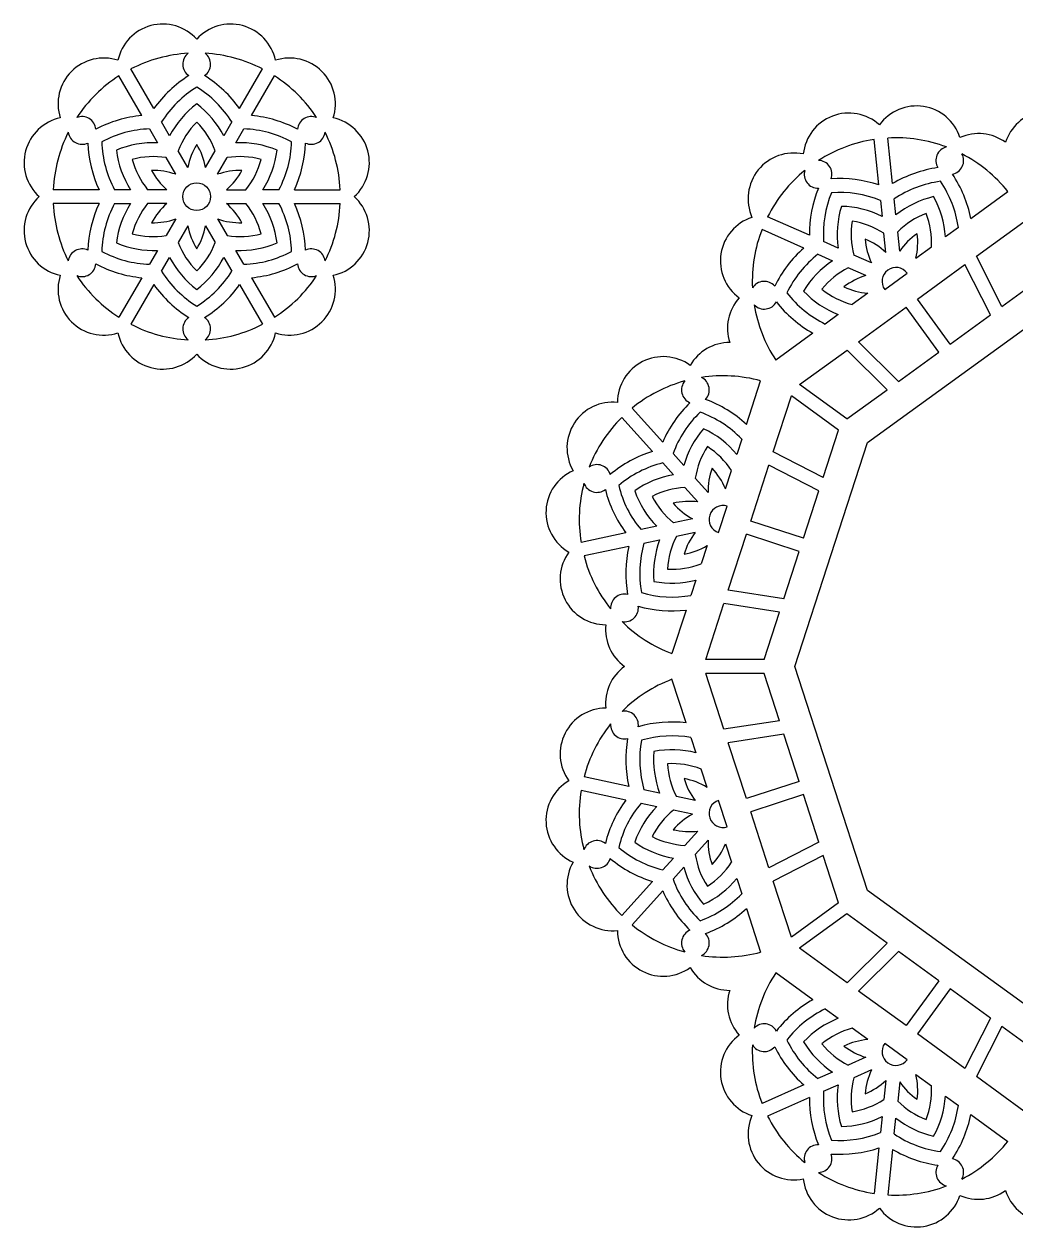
# Model space of a CAD drawing. Extents: x -547 to -71, y 15 to 205.
# Drawn here: x -547.5 to -404.6, y 30.4 to 203.7 of the extents above; entities that cross this region are included whole.
import ezdxf

# ---------------------------------------------------------------- set-up
doc = ezdxf.new("R2010")
doc.units = 0
doc.layers.get('0').update_dxf_attribs({"linetype": 'CONTINUOUS'})

msp = doc.modelspace()

# ---------------------------------------------------------------- linework, layer by layer
for p, q in [((-530.521983, 190.549411), (-533.818336, 196.258863)), ((-528.789932, 191.549411), (-532.086286, 197.258863)), ((-516.45255, 191.549411), (-513.156197, 197.258863)), ((-514.720499, 190.549411), (-511.424146, 196.258863)), ((-526.518458, 187.615102), (-527.675126, 189.618511)), ((-517.567356, 189.618511), (-518.724025, 187.615102)), ((-529.407177, 188.618511), (-528.250508, 186.615102)), ((-516.991974, 186.615102), (-515.835305, 188.618511)), ((-422.406002, 180.747593), (-423.095128, 187.304184)), ((-523.899103, 183.078247), (-525.288099, 185.484059)), ((-521.343379, 183.078247), (-519.954383, 185.484059)), ((-424.395046, 180.538536), (-425.084171, 187.095127)), ((-525.631154, 182.078247), (-527.02015, 184.484059)), ((-519.611329, 182.078247), (-518.222332, 184.484059)), ((-536.690674, 179.864925), (-543.283381, 179.864925)), ((-532.147725, 179.864925), (-534.461062, 179.864925)), ((-526.909015, 179.864925), (-529.687008, 179.864925)), ((-518.333467, 179.864925), (-515.555474, 179.864925)), ((-510.78142, 179.864925), (-513.094757, 179.864925)), ((-508.551809, 179.864925), (-501.959102, 179.864925)), ((-421.931135, 176.22953), (-422.172944, 178.530195)), ((-411.135243, 175.729527), (-405.801631, 179.604623)), ((-536.690674, 177.864925), (-543.283381, 177.864925)), ((-534.461062, 177.864925), (-532.147725, 177.864925)), ((-526.909015, 177.864925), (-529.687008, 177.864925)), ((-518.333467, 177.864925), (-515.555474, 177.864925)), ((-513.094757, 177.864925), (-510.78142, 177.864925)), ((-508.551809, 177.864925), (-501.959102, 177.864925)), ((-424.161988, 178.321138), (-423.920178, 176.020473)), ((-525.631154, 175.651604), (-527.02015, 173.245791)), ((-519.611329, 175.651604), (-518.222332, 173.245791)), ((-434.376197, 173.286805), (-440.398935, 175.9683)), ((-410.344315, 170.266946), (-403.490009, 175.246891)), ((-523.899103, 174.651604), (-525.288099, 172.245791)), ((-521.343379, 174.651604), (-519.954383, 172.245791)), ((-435.189671, 171.459714), (-441.212408, 174.141209)), ((-423.372584, 170.810462), (-423.662963, 173.573237)), ((-421.38354, 171.019519), (-421.67392, 173.782294)), ((-412.939036, 174.418995), (-414.810566, 173.059249)), ((-430.226007, 171.439021), (-432.339346, 172.37994)), ((-419.048771, 169.980013), (-416.801327, 171.612876)), ((-528.250508, 171.114748), (-529.407177, 169.111339)), ((-527.675126, 168.111339), (-526.518458, 170.114748)), ((-518.724025, 170.114748), (-517.567356, 168.111339)), ((-515.835305, 169.111339), (-516.991974, 171.114748)), ((-433.152819, 170.552849), (-431.03948, 169.61193)), ((-425.440208, 169.308246), (-427.978031, 170.438157)), ((-406.690922, 163.032749), (-410.344315, 170.266946)), ((-426.253681, 167.481155), (-428.791504, 168.611066)), ((-418.837766, 164.096094), (-411.98346, 169.076038)), ((-408.330066, 161.84184), (-411.98346, 169.076038)), ((-530.521983, 167.180439), (-533.818336, 161.470987)), ((-514.720499, 167.180439), (-511.424146, 161.470987)), ((-423.547902, 165.475135), (-420.311834, 167.826276)), ((-406.690922, 163.032749), (-400.890652, 167.246891)), ((-528.789932, 166.180439), (-532.086286, 160.470987)), ((-516.45255, 166.180439), (-513.156197, 160.470987)), ((-425.986535, 164.939432), (-428.233979, 163.306569)), ((-426.021072, 143.426267), (-398.577862, 163.364925)), ((-414.135484, 157.623958), (-418.837766, 164.096094)), ((-430.22474, 161.860196), (-432.09627, 160.50045)), ((-427.310106, 157.940578), (-420.4558, 162.920523)), ((-415.753518, 156.448387), (-420.4558, 162.920523)), ((-414.135484, 157.623958), (-408.330066, 161.84184)), ((-433.900063, 159.189917), (-439.233675, 155.314821)), ((-421.558935, 152.230504), (-427.310106, 157.940578)), ((-435.803556, 151.769726), (-428.94925, 156.74967)), ((-423.19808, 151.039596), (-428.94925, 156.74967)), ((-421.558935, 152.230504), (-415.753518, 156.448387)), ((-443.447937, 146.048397), (-441.410678, 152.318434)), ((-428.998349, 146.825454), (-435.803556, 151.769726)), ((-428.998349, 146.825454), (-423.19808, 151.039596)), ((-439.597238, 142.093972), (-436.979126, 150.151692)), ((-430.17392, 145.20742), (-436.979126, 150.151692)), ((-455.515717, 143.483311), (-459.927099, 148.382647)), ((-457.002007, 142.14505), (-461.413389, 147.044386)), ((-444.136924, 143.92791), (-444.851785, 141.727796)), ((-432.389426, 138.388794), (-430.17392, 145.20742)), ((-436.503445, 111.164839), (-426.021072, 143.426267)), ((-455.510105, 140.488126), (-453.96218, 138.768981)), ((-452.475891, 140.107242), (-454.023816, 141.826387)), ((-432.389426, 138.388794), (-439.597238, 142.093972)), ((-446.470635, 136.745487), (-445.612188, 139.387515)), ((-442.841448, 132.109322), (-440.223336, 140.167042)), ((-433.015523, 136.461864), (-440.223336, 140.167042)), ((-450.4568, 134.875861), (-452.31564, 136.940312)), ((-448.97051, 136.214122), (-450.82935, 138.278573)), ((-435.232995, 129.637186), (-433.015523, 136.461864)), ((-447.462608, 130.456441), (-446.22654, 134.260667)), ((-451.246562, 132.445224), (-453.963849, 131.867646)), ((-435.232995, 129.637186), (-442.841448, 132.109322)), ((-460.814467, 130.411502), (-467.263108, 129.040802)), ((-456.370793, 131.356035), (-458.633578, 130.875065)), ((-450.830738, 130.488928), (-453.548025, 129.911351)), ((-446.077593, 122.149489), (-443.459482, 130.207209)), ((-435.851029, 127.735073), (-443.459482, 130.207209)), ((-460.398644, 128.455207), (-466.847284, 127.084506)), ((-458.217755, 128.918769), (-455.954969, 129.399739)), ((-449.120625, 128.589656), (-449.979072, 125.947627)), ((-438.068502, 120.910395), (-435.851029, 127.735073)), ((-450.739476, 123.607347), (-451.454336, 121.407232)), ((-438.068502, 120.910395), (-446.077593, 122.149489)), ((-449.321803, 112.164839), (-446.703691, 120.222559)), ((-438.694599, 118.983465), (-446.703691, 120.222559)), ((-452.143324, 119.286746), (-454.180583, 113.016709)), ((-440.910105, 112.164839), (-438.694599, 118.983465)), ((-440.910105, 112.164839), (-449.321803, 112.164839)), ((-426.021072, 78.903412), (-436.503445, 111.164839)), ((-452.143324, 103.042933), (-454.180583, 109.31297)), ((-446.703691, 102.10712), (-449.321803, 110.164839)), ((-440.910105, 110.164839), (-449.321803, 110.164839)), ((-438.694599, 103.346213), (-440.910105, 110.164839)), ((-438.694599, 103.346213), (-446.703691, 102.10712)), ((-451.454336, 100.922447), (-450.739476, 98.722332)), ((-438.068502, 101.419284), (-446.077593, 100.18019)), ((-435.851029, 94.594606), (-438.068502, 101.419284)), ((-443.459482, 92.12247), (-446.077593, 100.18019)), ((-449.120625, 93.740023), (-449.979072, 96.382051)), ((-460.398644, 93.874472), (-466.847284, 95.245173)), ((-435.851029, 94.594606), (-443.459482, 92.12247)), ((-460.814467, 91.918176), (-467.263108, 93.288877)), ((-455.954969, 92.929939), (-458.217755, 93.410909)), ((-450.830738, 91.840751), (-453.548025, 92.418328)), ((-446.22654, 88.069012), (-447.462608, 91.873238)), ((-435.232995, 92.692493), (-442.841448, 90.220357)), ((-433.015523, 85.867815), (-435.232995, 92.692493)), ((-458.633578, 91.454614), (-456.370793, 90.973644)), ((-451.246562, 89.884455), (-453.963849, 90.462033)), ((-440.223336, 82.162637), (-442.841448, 90.220357)), ((-450.4568, 87.453818), (-452.31564, 85.389367)), ((-448.97051, 86.115557), (-450.82935, 84.051106)), ((-446.470635, 85.584192), (-445.612188, 82.942164)), ((-433.015523, 85.867815), (-440.223336, 82.162637)), ((-453.96218, 83.560698), (-455.510105, 81.841553)), ((-432.389426, 83.940885), (-439.597238, 80.235707)), ((-430.17392, 77.122259), (-432.389426, 83.940885)), ((-454.023816, 80.503292), (-452.475891, 82.222437)), ((-457.002007, 80.184629), (-461.413389, 75.285293)), ((-444.851785, 80.601883), (-444.136924, 78.401768)), ((-436.979126, 72.177987), (-439.597238, 80.235707)), ((-455.515717, 78.846368), (-459.927099, 73.947032)), ((-398.577862, 58.964754), (-426.021072, 78.903412)), ((-443.447937, 76.281282), (-441.410678, 70.011245)), ((-430.17392, 77.122259), (-436.979126, 72.177987)), ((-428.998349, 75.504225), (-435.803556, 70.559953)), ((-423.19808, 71.290083), (-428.998349, 75.504225)), ((-423.19808, 71.290083), (-428.94925, 65.580009)), ((-428.94925, 65.580009), (-435.803556, 70.559953)), ((-421.558935, 70.099175), (-427.310106, 64.389101)), ((-415.753518, 65.881292), (-421.558935, 70.099175)), ((-433.900063, 63.139762), (-439.233675, 67.014857)), ((-415.753518, 65.881292), (-420.4558, 59.409156)), ((-420.4558, 59.409156), (-427.310106, 64.389101)), ((-414.135484, 64.705721), (-418.837766, 58.233585)), ((-408.330066, 60.487838), (-414.135484, 64.705721)), ((-432.09627, 61.829229), (-430.22474, 60.469483)), ((-425.986535, 57.390247), (-428.233979, 59.02311)), ((-408.330066, 60.487838), (-411.98346, 53.253641)), ((-406.690922, 59.29693), (-410.344315, 52.062732)), ((-400.890652, 55.082788), (-406.690922, 59.29693)), ((-411.98346, 53.253641), (-418.837766, 58.233585)), ((-420.311834, 54.503403), (-423.547902, 56.854544)), ((-426.253681, 54.848524), (-428.791504, 53.718613)), ((-431.03948, 52.717749), (-433.152819, 51.77683)), ((-425.440208, 53.021433), (-427.978031, 51.891522)), ((-419.048771, 52.349666), (-416.801327, 50.716803)), ((-403.490009, 47.082788), (-410.344315, 52.062732)), ((-435.189671, 50.869965), (-441.212408, 48.18847)), ((-432.339346, 49.949739), (-430.226007, 50.890658)), ((-423.372584, 51.519217), (-423.662963, 48.756442)), ((-421.38354, 51.31016), (-421.67392, 48.547385)), ((-434.376197, 49.042874), (-440.398935, 46.361379)), ((-414.810566, 49.27043), (-412.939036, 47.910684)), ((-423.920178, 46.309205), (-424.161988, 44.008541)), ((-422.172944, 43.799484), (-421.931135, 46.100148)), ((-411.135243, 46.600152), (-405.801631, 42.725056)), ((-424.395046, 41.791143), (-425.084171, 35.234552)), ((-422.406002, 41.582086), (-423.095128, 35.025495))]:
    msp.add_line(p, q)
msp.add_circle((-522.621241, 178.864925), 2)
for centre, radius, start, end in [((-527.516365, 197.133776), 6.593657, 42.063824, 167.936176), ((-517.726117, 197.133776), 6.593657, 12.063824, 137.936176), ((-522.621241, 178.864925), 20.686324, 93.388593, 117.229178), ((-522.621241, 197.932377), 2, 127.687899, 235.13694), ((-522.621241, 197.932377), 2, 304.86306, 52.312101), ((-522.621241, 178.864925), 20.686324, 62.770822, 86.611407), ((-535.994968, 192.238653), 6.593657, 72.063824, 197.936176), ((-509.247514, 192.238653), 6.593657, 342.063824, 107.936176), ((-522.621241, 178.864925), 20.686324, 122.770822, 146.611407), ((-514.359246, 181.289808), 17.706049, 122.085714, 144.588793), ((-530.883236, 181.289808), 17.706049, 35.411207, 57.914286), ((-522.621241, 178.864925), 20.686324, 33.388593, 57.229178), ((-514.359246, 181.289808), 15.706049, 121.738219, 147.975195), ((-530.883236, 181.289808), 15.706049, 32.024805, 58.261781), ((-514.359246, 181.289808), 13.706049, 127.070639, 152.51628), ((-530.883236, 181.289808), 13.706049, 27.48372, 52.929361), ((-428.707791, 184.307798), 6.593657, 48.063824, 173.936176), ((-418.971175, 185.331158), 6.593657, 18.063824, 143.936176), ((-399.885878, 184.644265), 6.593657, 102.063824, 161.96012), ((-540.890092, 183.760049), 6.593657, 102.063824, 227.936176), ((-539.134138, 188.398651), 2, 4.86306, 112.312101), ((-528.852249, 172.922269), 17.706049, 95.411207, 117.914286), ((-514.359246, 181.289808), 11.706049, 134.893285, 159.004306), ((-530.883236, 181.289808), 11.706049, 20.995694, 45.106715), ((-516.390234, 172.922269), 17.706049, 62.085714, 84.588793), ((-506.108344, 188.398651), 2, 67.687899, 175.13694), ((-504.35239, 183.760049), 6.593657, 312.063824, 77.936176), ((-522.621241, 178.864925), 20.686324, 153.388593, 177.229178), ((-539.134138, 188.398651), 2, 187.687899, 295.13694), ((-528.852249, 172.922269), 15.706049, 92.024805, 118.261781), ((-516.390234, 172.922269), 15.706049, 61.738219, 87.975195), ((-506.108344, 188.398651), 2, 244.86306, 352.312101), ((-522.621241, 178.864925), 20.686324, 2.770822, 26.611407), ((-421.929868, 166.650705), 20.686324, 69.388593, 93.229178), ((-410.027338, 181.349105), 6.593657, 54.03988, 113.936176), ((-520.590253, 187.232464), 17.706049, 182.085714, 204.588793), ((-520.590253, 187.232464), 15.706049, 181.738219, 207.975195), ((-528.852249, 172.922269), 13.706049, 87.48372, 112.929361), ((-520.590253, 187.232464), 13.706049, 187.070639, 212.51628), ((-514.359246, 181.289808), 9.706049, 148.34475, 169.381994), ((-530.883236, 181.289808), 9.706049, 10.618006, 31.65525), ((-516.390234, 172.922269), 13.706049, 67.070639, 92.51628), ((-524.652229, 187.232464), 13.706049, 327.48372, 352.929361), ((-524.652229, 187.232464), 15.706049, 332.024805, 358.261781), ((-524.652229, 187.232464), 17.706049, 335.411207, 357.914286), ((-421.929868, 166.650705), 20.686324, 98.770822, 122.611407), ((-414.174437, 184.069689), 2, 103.687899, 211.13694), ((-528.852249, 172.922269), 11.706049, 80.995694, 105.106715), ((-520.590253, 187.232464), 11.706049, 194.893285, 219.004306), ((-516.390234, 172.922269), 11.706049, 74.893285, 99.004306), ((-524.652229, 187.232464), 11.706049, 320.995694, 345.106715), ((-436.628268, 178.553235), 6.593657, 78.063824, 203.936176), ((-433.137434, 182.076598), 2, 340.86306, 88.312101), ((-414.174437, 184.069689), 2, 280.86306, 28.312101), ((-421.929868, 166.650705), 20.686324, 38.770822, 62.611407), ((-528.852249, 172.922269), 9.706049, 70.618006, 91.65525), ((-520.590253, 187.232464), 9.706049, 208.34475, 229.381994), ((-516.390234, 172.922269), 9.706049, 88.34475, 109.381994), ((-524.652229, 187.232464), 9.706049, 310.618006, 331.65525), ((-421.929868, 166.650705), 20.686324, 129.388593, 153.229178), ((-433.137434, 182.076598), 2, 163.687899, 271.13694), ((-413.395871, 165.50549), 17.706049, 98.085714, 120.588793), ((-428.491287, 172.226402), 17.706049, 11.411207, 33.914286), ((-430.039272, 163.756198), 17.706049, 71.411207, 93.914286), ((-413.395871, 165.50549), 15.706049, 97.738219, 123.975195), ((-428.491287, 172.226402), 15.706049, 8.024805, 34.261781), ((-540.890092, 173.969801), 6.593657, 132.063824, 257.936176), ((-504.35239, 173.969801), 6.593657, 282.063824, 47.936176), ((-416.671083, 173.468755), 17.706049, 158.085714, 180.588793), ((-416.671083, 173.468755), 15.706049, 157.738219, 183.975195), ((-430.039272, 163.756198), 15.706049, 68.024805, 94.261781), ((-413.395871, 165.50549), 13.706049, 103.070639, 128.51628), ((-428.491287, 172.226402), 13.706049, 3.48372, 28.929361), ((-522.621241, 178.864925), 20.686324, 182.770822, 206.611407), ((-520.590253, 170.497386), 17.706049, 155.411207, 177.914286), ((-520.590253, 170.497386), 15.706049, 152.024805, 178.261781), ((-520.590253, 170.497386), 13.706049, 147.48372, 172.929361), ((-520.590253, 170.497386), 11.706049, 140.995694, 165.106715), ((-520.590253, 170.497386), 9.706049, 130.618006, 151.65525), ((-524.652229, 170.497386), 9.706049, 28.34475, 49.381994), ((-524.652229, 170.497386), 11.706049, 14.893285, 39.004306), ((-524.652229, 170.497386), 13.706049, 7.070639, 32.51628), ((-524.652229, 170.497386), 15.706049, 1.738219, 27.975195), ((-524.652229, 170.497386), 17.706049, 2.085714, 24.588793), ((-522.621241, 178.864925), 20.686324, 333.388593, 357.229178), ((-416.671083, 173.468755), 13.706049, 163.070639, 188.51628), ((-430.039272, 163.756198), 13.706049, 63.48372, 88.929361), ((-528.852249, 184.807582), 9.706049, 268.34475, 289.381994), ((-516.390234, 184.807582), 9.706049, 250.618006, 271.65525), ((-440.61032, 169.609398), 6.593657, 108.063824, 233.936176), ((-416.671083, 173.468755), 11.706049, 170.893285, 195.004306), ((-430.039272, 163.756198), 11.706049, 56.995694, 81.106715), ((-413.395871, 165.50549), 11.706049, 110.893285, 135.004306), ((-428.491287, 172.226402), 11.706049, 356.995694, 21.106715), ((-528.852249, 184.807582), 11.706049, 254.893285, 279.004306), ((-514.359246, 176.440043), 9.706049, 190.618006, 211.65525), ((-530.883236, 176.440043), 9.706049, 328.34475, 349.381994), ((-516.390234, 184.807582), 11.706049, 260.995694, 285.106715), ((-421.929868, 166.650705), 20.686324, 158.770822, 182.611407), ((-413.395871, 165.50549), 9.706049, 124.34475, 145.381994), ((-428.491287, 172.226402), 9.706049, 346.618006, 7.65525), ((-528.852249, 184.807582), 13.706049, 247.070639, 272.51628), ((-514.359246, 176.440043), 11.706049, 200.995694, 225.106715), ((-530.883236, 176.440043), 11.706049, 314.893285, 339.004306), ((-516.390234, 184.807582), 13.706049, 267.48372, 292.929361), ((-430.039272, 163.756198), 9.706049, 46.618006, 67.65525), ((-416.671083, 173.468755), 9.706049, 184.34475, 205.381994), ((-539.134138, 169.3312), 2, 64.86306, 172.312101), ((-528.852249, 184.807582), 15.706049, 241.738219, 267.975195), ((-514.359246, 176.440043), 13.706049, 207.48372, 232.929361), ((-530.883236, 176.440043), 13.706049, 307.070639, 332.51628), ((-516.390234, 184.807582), 15.706049, 272.024805, 298.261781), ((-506.108344, 169.3312), 2, 7.687899, 115.13694), ((-423.477853, 158.180501), 17.706049, 131.411207, 153.914286), ((-423.477853, 158.180501), 15.706049, 128.024805, 154.261781), ((-539.134138, 169.3312), 2, 247.687899, 355.13694), ((-528.852249, 184.807582), 17.706049, 242.085714, 264.588793), ((-516.390234, 184.807582), 17.706049, 275.411207, 297.914286), ((-506.108344, 169.3312), 2, 184.86306, 292.312101), ((-423.477853, 158.180501), 13.706049, 123.48372, 148.929361), ((-423.477853, 158.180501), 11.706049, 116.995694, 141.106715), ((-421.929868, 166.650705), 2, 36, 216), ((-535.994968, 165.491198), 6.593657, 162.063824, 287.936176), ((-522.621241, 178.864925), 20.686324, 213.388593, 237.229178), ((-514.359246, 176.440043), 15.706049, 212.024805, 238.261781), ((-530.883236, 176.440043), 15.706049, 301.738219, 327.975195), ((-522.621241, 178.864925), 20.686324, 302.770822, 326.611407), ((-509.247514, 165.491198), 6.593657, 252.063824, 17.936176), ((-440.892866, 164.657614), 2, 40.86306, 148.312101), ((-423.477853, 158.180501), 9.706049, 106.618006, 127.65525), ((-514.359246, 176.440043), 17.706049, 215.411207, 237.914286), ((-530.883236, 176.440043), 17.706049, 302.085714, 324.588793), ((-425.20508, 174.613971), 15.706049, 217.738219, 243.975195), ((-425.20508, 174.613971), 13.706049, 223.070639, 248.51628), ((-425.20508, 174.613971), 11.706049, 230.893285, 255.004306), ((-425.20508, 174.613971), 9.706049, 244.34475, 265.381994), ((-439.586961, 159.872782), 6.593657, 138.063824, 197.96012), ((-440.892866, 164.657614), 2, 223.687899, 331.13694), ((-421.929868, 166.650705), 20.686324, 189.388593, 213.229178), ((-425.20508, 174.613971), 17.706049, 218.085714, 240.588793), ((-522.621241, 159.797474), 2, 124.86306, 232.312101), ((-522.621241, 159.797474), 2, 307.687899, 55.13694), ((-522.621241, 178.864925), 20.686324, 242.770822, 266.611407), ((-522.621241, 178.864925), 20.686324, 273.388593, 297.229178), ((-527.516365, 160.596074), 6.593657, 192.063824, 317.936176), ((-517.726117, 160.596074), 6.593657, 222.063824, 347.936176), ((-445.854728, 151.245941), 6.593657, 90.03988, 149.936176), ((-455.431035, 149.210434), 6.593657, 54.063824, 179.936176), ((-446.844574, 132.358554), 20.686324, 74.770822, 98.611407), ((-450.80892, 151.009336), 2, 316.86306, 64.312101), ((-446.844574, 132.358554), 20.686324, 105.388593, 129.229178), ((-450.80892, 151.009336), 2, 139.687899, 247.13694), ((-462.706607, 142.659479), 6.593657, 84.063824, 209.936176), ((-439.267284, 136.448213), 17.706049, 134.085714, 156.588793), ((-455.430186, 133.012682), 17.706049, 47.411207, 69.914286), ((-439.267284, 136.448213), 15.706049, 133.738219, 159.975195), ((-455.430186, 133.012682), 15.706049, 44.024805, 70.261781), ((-446.844574, 132.358554), 20.686324, 134.770822, 158.611407), ((-439.267284, 136.448213), 13.706049, 139.070639, 164.51628), ((-455.430186, 133.012682), 13.706049, 39.48372, 64.929361), ((-451.703871, 125.25026), 17.706049, 107.411207, 129.914286), ((-439.267284, 136.448213), 11.706049, 146.893285, 171.004306), ((-455.430186, 133.012682), 11.706049, 32.995694, 57.106715), ((-451.703871, 125.25026), 15.706049, 104.024805, 130.261781), ((-465.73196, 133.3484), 6.593657, 114.063824, 239.936176), ((-464.978798, 138.250721), 2, 16.86306, 124.312101), ((-451.703871, 125.25026), 13.706049, 99.48372, 124.929361), ((-439.267284, 136.448213), 9.706049, 160.34475, 181.381994), ((-455.430186, 133.012682), 9.706049, 22.618006, 43.65525), ((-446.844574, 132.358554), 20.686324, 165.388593, 189.229178), ((-464.978798, 138.250721), 2, 199.687899, 307.13694), ((-446.597677, 140.965509), 15.706049, 193.738219, 219.975195), ((-451.703871, 125.25026), 11.706049, 92.995694, 117.106715), ((-446.597677, 140.965509), 17.706049, 194.085714, 216.588793), ((-446.597677, 140.965509), 13.706049, 199.070639, 224.51628), ((-446.597677, 140.965509), 11.706049, 206.893285, 231.004306), ((-451.703871, 125.25026), 9.706049, 82.618006, 103.65525), ((-446.597677, 140.965509), 9.706049, 220.34475, 241.381994), ((-446.844574, 132.358554), 2, 72, 252), ((-443.118259, 124.596132), 9.706049, 142.618006, 163.65525), ((-443.118259, 124.596132), 17.706049, 167.411207, 189.914286), ((-443.118259, 124.596132), 15.706049, 164.024805, 190.261781), ((-443.118259, 124.596132), 13.706049, 159.48372, 184.929361), ((-443.118259, 124.596132), 11.706049, 152.995694, 177.106715), ((-454.174967, 136.87585), 9.706049, 280.34475, 301.381994), ((-463.696453, 123.772093), 6.593657, 144.063824, 269.936176), ((-446.844574, 132.358554), 20.686324, 194.770822, 218.611407), ((-454.174967, 136.87585), 11.706049, 266.893285, 291.004306), ((-454.174967, 136.87585), 13.706049, 259.070639, 284.51628), ((-461.014452, 119.599939), 2, 76.86306, 184.312101), ((-454.174967, 136.87585), 15.706049, 253.738219, 279.975195), ((-461.014452, 119.599939), 2, 259.687899, 7.13694), ((-454.174967, 136.87585), 17.706049, 254.085714, 276.588793), ((-457.145499, 116.496521), 6.593657, 174.063824, 233.96012), ((-446.844574, 132.358554), 20.686324, 225.388593, 249.229178), ((-457.145499, 105.833158), 6.593657, 126.03988, 185.936176), ((-446.844574, 89.971125), 20.686324, 110.770822, 134.611407), ((-463.696453, 98.557586), 6.593657, 90.063824, 215.936176), ((-461.014452, 102.72974), 2, 352.86306, 100.312101), ((-446.844574, 89.971125), 20.686324, 141.388593, 165.229178), ((-461.014452, 102.72974), 2, 175.687899, 283.13694), ((-454.174967, 85.453829), 17.706049, 83.411207, 105.914286), ((-443.118259, 97.733547), 17.706049, 170.085714, 192.588793), ((-443.118259, 97.733547), 15.706049, 169.738219, 195.975195), ((-454.174967, 85.453829), 15.706049, 80.024805, 106.261781), ((-443.118259, 97.733547), 13.706049, 175.070639, 200.51628), ((-454.174967, 85.453829), 13.706049, 75.48372, 100.929361), ((-454.174967, 85.453829), 11.706049, 68.995694, 93.106715), ((-443.118259, 97.733547), 11.706049, 182.893285, 207.004306), ((-465.73196, 88.981279), 6.593657, 120.063824, 245.936176), ((-443.118259, 97.733547), 9.706049, 196.34475, 217.381994), ((-454.174967, 85.453829), 9.706049, 58.618006, 79.65525), ((-446.844574, 89.971125), 20.686324, 170.770822, 194.611407), ((-446.597677, 81.36417), 17.706049, 143.411207, 165.914286), ((-446.844574, 89.971125), 2, 108, 288), ((-446.597677, 81.36417), 15.706049, 140.024805, 166.261781), ((-446.597677, 81.36417), 13.706049, 135.48372, 160.929361), ((-446.597677, 81.36417), 11.706049, 128.995694, 153.106715), ((-446.597677, 81.36417), 9.706049, 118.618006, 139.65525), ((-451.703871, 97.079419), 9.706049, 256.34475, 277.381994), ((-464.978798, 84.078958), 2, 52.86306, 160.312101), ((-451.703871, 97.079419), 15.706049, 229.738219, 255.975195), ((-451.703871, 97.079419), 13.706049, 235.070639, 260.51628), ((-451.703871, 97.079419), 11.706049, 242.893285, 267.004306), ((-439.267284, 85.881466), 9.706049, 178.618006, 199.65525), ((-455.430186, 89.316997), 9.706049, 316.34475, 337.381994), ((-464.978798, 84.078958), 2, 235.687899, 343.13694), ((-451.703871, 97.079419), 17.706049, 230.085714, 252.588793), ((-439.267284, 85.881466), 11.706049, 188.995694, 213.106715), ((-462.706607, 79.6702), 6.593657, 150.063824, 275.936176), ((-446.844574, 89.971125), 20.686324, 201.388593, 225.229178), ((-439.267284, 85.881466), 13.706049, 195.48372, 220.929361), ((-455.430186, 89.316997), 11.706049, 302.893285, 327.004306), ((-439.267284, 85.881466), 15.706049, 200.024805, 226.261781), ((-455.430186, 89.316997), 13.706049, 295.070639, 320.51628), ((-439.267284, 85.881466), 17.706049, 203.411207, 225.914286), ((-455.430186, 89.316997), 15.706049, 289.738219, 315.975195), ((-455.430186, 89.316997), 17.706049, 290.085714, 312.588793), ((-455.431035, 73.119245), 6.593657, 180.063824, 305.936176), ((-446.844574, 89.971125), 20.686324, 230.770822, 254.611407), ((-450.80892, 71.320343), 2, 112.86306, 220.312101), ((-450.80892, 71.320343), 2, 295.687899, 43.13694), ((-446.844574, 89.971125), 20.686324, 261.388593, 285.229178), ((-445.854728, 71.083738), 6.593657, 210.063824, 269.96012), ((-421.929868, 55.678974), 20.686324, 146.770822, 170.611407), ((-439.586961, 62.456896), 6.593657, 162.03988, 221.936176), ((-425.20508, 47.715708), 17.706049, 119.411207, 141.914286), ((-425.20508, 47.715708), 15.706049, 116.024805, 142.261781), ((-440.892866, 57.672065), 2, 28.86306, 136.312101), ((-425.20508, 47.715708), 13.706049, 111.48372, 136.929361), ((-425.20508, 47.715708), 11.706049, 104.995694, 129.106715), ((-440.61032, 52.720281), 6.593657, 126.063824, 251.936176), ((-423.477853, 64.149178), 15.706049, 205.738219, 231.975195), ((-425.20508, 47.715708), 9.706049, 94.618006, 115.65525), ((-421.929868, 55.678974), 20.686324, 177.388593, 201.229178), ((-440.892866, 57.672065), 2, 211.687899, 319.13694), ((-423.477853, 64.149178), 17.706049, 206.085714, 228.588793), ((-423.477853, 64.149178), 13.706049, 211.070639, 236.51628), ((-423.477853, 64.149178), 11.706049, 218.893285, 243.004306), ((-423.477853, 64.149178), 9.706049, 232.34475, 253.381994), ((-421.929868, 55.678974), 2, 144, 324), ((-416.671083, 48.860923), 9.706049, 154.618006, 175.65525), ((-428.491287, 50.103277), 9.706049, 352.34475, 13.381994), ((-416.671083, 48.860923), 13.706049, 171.48372, 196.929361), ((-416.671083, 48.860923), 11.706049, 164.995694, 189.106715), ((-430.039272, 58.573481), 9.706049, 292.34475, 313.381994), ((-413.395871, 56.824189), 9.706049, 214.618006, 235.65525), ((-428.491287, 50.103277), 11.706049, 338.893285, 3.004306), ((-416.671083, 48.860923), 17.706049, 179.411207, 201.914286), ((-416.671083, 48.860923), 15.706049, 176.024805, 202.261781), ((-430.039272, 58.573481), 11.706049, 278.893285, 303.004306), ((-413.395871, 56.824189), 11.706049, 224.995694, 249.106715), ((-428.491287, 50.103277), 13.706049, 331.070639, 356.51628), ((-428.491287, 50.103277), 15.706049, 325.738219, 351.975195), ((-436.628268, 43.776444), 6.593657, 156.063824, 281.936176), ((-421.929868, 55.678974), 20.686324, 206.770822, 230.611407), ((-430.039272, 58.573481), 13.706049, 271.070639, 296.51628), ((-413.395871, 56.824189), 13.706049, 231.48372, 256.929361), ((-428.491287, 50.103277), 17.706049, 326.085714, 348.588793), ((-430.039272, 58.573481), 15.706049, 265.738219, 291.975195), ((-413.395871, 56.824189), 15.706049, 236.024805, 262.261781), ((-433.137434, 40.253081), 2, 88.86306, 196.312101), ((-430.039272, 58.573481), 17.706049, 266.085714, 288.588793), ((-421.929868, 55.678974), 20.686324, 297.388593, 321.229178), ((-433.137434, 40.253081), 2, 271.687899, 19.13694), ((-413.395871, 56.824189), 17.706049, 239.411207, 261.914286), ((-414.174437, 38.25999), 2, 331.687899, 79.13694), ((-421.929868, 55.678974), 20.686324, 237.388593, 261.229178), ((-414.174437, 38.25999), 2, 148.86306, 256.312101), ((-428.707791, 38.021881), 6.593657, 186.063824, 311.936176), ((-418.971175, 36.998521), 6.593657, 216.063824, 341.936176), ((-421.929868, 55.678974), 20.686324, 266.770822, 290.611407), ((-410.027338, 40.980574), 6.593657, 246.063824, 305.96012), ((-399.885878, 37.685413), 6.593657, 198.03988, 257.936176)]:
    msp.add_arc(centre, radius, start, end)

doc.saveas('drawing.dxf')
